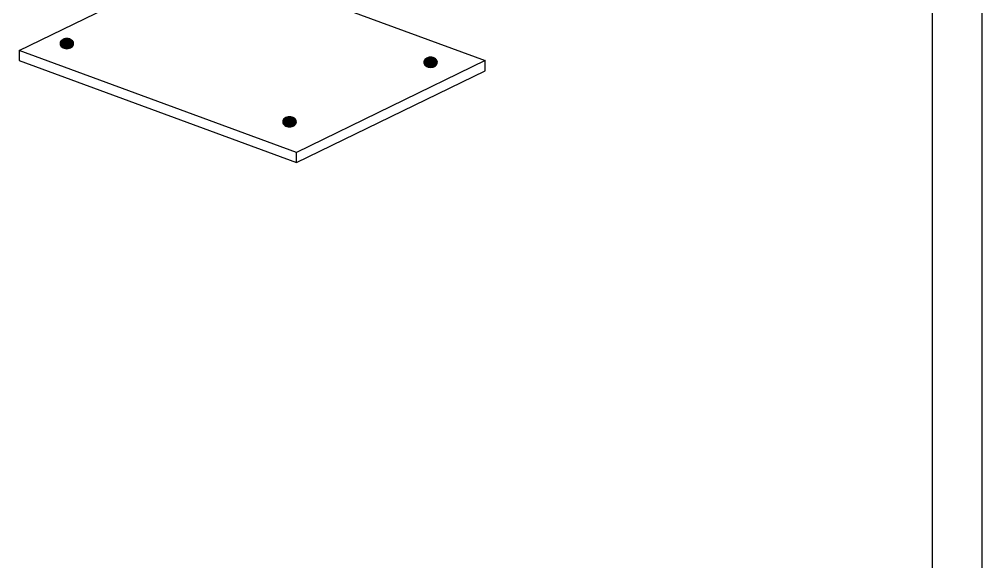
# Model space of a CAD drawing. Extents: x 0 to 420, y 0 to 297.
# Drawn here: x 323.1 to 420, y 148.5 to 203.1 of the extents above; entities that cross this region are included whole.
import ezdxf

# ---------------------------------------------------------------- set-up
doc = ezdxf.new("R2010")
doc.units = 0
doc.header["$MEASUREMENT"] = 0
doc.layers.add('ИЗОМЕТРИЯ', color=7, linetype='CONTINUOUS')
doc.layers.add('ШТАМП_РАМКА', color=7, linetype='CONTINUOUS')

# ---------------------------------------------------------------- blocks, each defined once
blk = doc.blocks.new('*U15')
at = {"layer": 'ИЗОМЕТРИЯ'}
for points in [[(327.182, 200.647), (327.181, 200.686), (327.182, 200.698)], [(327.181, 200.66), (327.181, 200.673), (327.181, 200.686)], [(327.181, 200.66), (327.181, 200.686), (327.182, 200.647)], [(327.183, 200.634), (327.182, 200.698), (327.183, 200.711)], [(327.182, 200.647), (327.182, 200.698), (327.183, 200.634)], [(327.184, 200.621), (327.183, 200.711), (327.184, 200.724)], [(327.183, 200.634), (327.183, 200.711), (327.184, 200.621)], [(327.186, 200.608), (327.184, 200.724), (327.186, 200.737)], [(327.184, 200.621), (327.184, 200.724), (327.186, 200.608)], [(327.189, 200.595), (327.186, 200.737), (327.189, 200.75)], [(327.186, 200.608), (327.186, 200.737), (327.189, 200.595)], [(327.191, 200.582), (327.189, 200.75), (327.191, 200.763)], [(327.189, 200.595), (327.189, 200.75), (327.191, 200.582)], [(327.195, 200.57), (327.191, 200.763), (327.195, 200.776)], [(327.191, 200.582), (327.191, 200.763), (327.195, 200.57)], [(327.198, 200.557), (327.195, 200.776), (327.198, 200.788)], [(327.195, 200.57), (327.195, 200.776), (327.198, 200.557)], [(327.202, 200.544), (327.198, 200.788), (327.202, 200.801)], [(327.198, 200.557), (327.198, 200.788), (327.202, 200.544)], [(327.207, 200.532), (327.202, 200.801), (327.207, 200.813)], [(327.202, 200.544), (327.202, 200.801), (327.207, 200.532)], [(327.212, 200.519), (327.207, 200.813), (327.212, 200.826)], [(327.207, 200.532), (327.207, 200.813), (327.212, 200.519)], [(327.217, 200.507), (327.212, 200.826), (327.217, 200.838)], [(327.212, 200.519), (327.212, 200.826), (327.217, 200.507)], [(327.223, 200.495), (327.217, 200.838), (327.223, 200.85)], [(327.217, 200.507), (327.217, 200.838), (327.223, 200.495)], [(327.229, 200.483), (327.223, 200.85), (327.229, 200.862)], [(327.223, 200.495), (327.223, 200.85), (327.229, 200.483)], [(327.236, 200.471), (327.229, 200.862), (327.236, 200.874)], [(327.229, 200.483), (327.229, 200.862), (327.236, 200.471)], [(327.243, 200.459), (327.236, 200.874), (327.243, 200.886)], [(327.236, 200.471), (327.236, 200.874), (327.243, 200.459)], [(327.25, 200.447), (327.243, 200.886), (327.25, 200.898)], [(327.243, 200.459), (327.243, 200.886), (327.25, 200.447)], [(327.258, 200.436), (327.25, 200.898), (327.258, 200.909)], [(327.25, 200.447), (327.25, 200.898), (327.258, 200.436)], [(327.266, 200.424), (327.258, 200.909), (327.266, 200.921)], [(327.258, 200.436), (327.258, 200.909), (327.266, 200.424)], [(327.275, 200.413), (327.266, 200.921), (327.275, 200.932)], [(327.266, 200.424), (327.266, 200.921), (327.275, 200.413)], [(327.284, 200.402), (327.275, 200.932), (327.284, 200.943)], [(327.275, 200.413), (327.275, 200.932), (327.284, 200.402)], [(327.293, 200.391), (327.284, 200.943), (327.293, 200.954)], [(327.284, 200.402), (327.284, 200.943), (327.293, 200.391)], [(327.303, 200.38), (327.293, 200.954), (327.303, 200.965)], [(327.293, 200.391), (327.293, 200.954), (327.303, 200.38)], [(327.313, 200.37), (327.303, 200.965), (327.313, 200.975)], [(327.303, 200.38), (327.303, 200.965), (327.313, 200.37)], [(327.323, 200.359), (327.313, 200.975), (327.323, 200.986)], [(327.313, 200.37), (327.313, 200.975), (327.323, 200.359)], [(327.334, 200.349), (327.323, 200.986), (327.334, 200.996)], [(327.323, 200.359), (327.323, 200.986), (327.334, 200.349)], [(327.345, 200.339), (327.334, 200.996), (327.345, 201.006)], [(327.334, 200.349), (327.334, 200.996), (327.345, 200.339)], [(327.356, 200.329), (327.345, 201.006), (327.356, 201.016)], [(327.345, 200.339), (327.345, 201.006), (327.356, 200.329)], [(327.368, 200.32), (327.356, 201.016), (327.368, 201.025)], [(327.356, 200.329), (327.356, 201.016), (327.368, 200.32)], [(327.38, 200.311), (327.368, 201.025), (327.38, 201.035)], [(327.368, 200.32), (327.368, 201.025), (327.38, 200.311)], [(327.392, 200.301), (327.38, 201.035), (327.392, 201.044)], [(327.38, 200.311), (327.38, 201.035), (327.392, 200.301)], [(327.405, 200.293), (327.392, 201.044), (327.405, 201.052)], [(327.392, 200.301), (327.392, 201.044), (327.405, 200.293)], [(327.418, 200.284), (327.405, 201.052), (327.418, 201.061)], [(327.405, 200.293), (327.405, 201.052), (327.418, 200.284)], [(327.431, 200.276), (327.418, 201.061), (327.431, 201.069)], [(327.418, 200.284), (327.418, 201.061), (327.431, 200.276)], [(327.444, 200.268), (327.431, 201.069), (327.444, 201.078)], [(327.431, 200.276), (327.431, 201.069), (327.444, 200.268)], [(327.458, 200.26), (327.444, 201.078), (327.458, 201.085)], [(327.444, 200.268), (327.444, 201.078), (327.458, 200.26)], [(327.472, 200.252), (327.458, 201.085), (327.472, 201.093)], [(327.458, 200.26), (327.458, 201.085), (327.472, 200.252)], [(327.486, 200.245), (327.472, 201.093), (327.486, 201.1)], [(327.472, 200.252), (327.472, 201.093), (327.486, 200.245)], [(327.501, 200.238), (327.486, 201.1), (327.501, 201.107)], [(327.486, 200.245), (327.486, 201.1), (327.501, 200.238)], [(327.516, 200.231), (327.501, 201.107), (327.516, 201.114)], [(327.501, 200.238), (327.501, 201.107), (327.516, 200.231)], [(327.531, 200.225), (327.516, 201.114), (327.531, 201.121)], [(327.516, 200.231), (327.516, 201.114), (327.531, 200.225)], [(327.546, 200.218), (327.531, 201.121), (327.546, 201.127)], [(327.531, 200.225), (327.531, 201.121), (327.546, 200.218)], [(327.561, 200.213), (327.546, 201.127), (327.561, 201.133)], [(327.546, 200.218), (327.546, 201.127), (327.561, 200.213)], [(327.577, 200.207), (327.561, 201.133), (327.577, 201.138)], [(327.561, 200.213), (327.561, 201.133), (327.577, 200.207)], [(327.593, 200.202), (327.577, 201.138), (327.593, 201.144)], [(327.577, 200.207), (327.577, 201.138), (327.593, 200.202)], [(327.609, 200.197), (327.593, 201.144), (327.609, 201.149)], [(327.593, 200.202), (327.593, 201.144), (327.609, 200.197)], [(327.625, 200.192), (327.609, 201.149), (327.625, 201.153)], [(327.609, 200.197), (327.609, 201.149), (327.625, 200.192)], [(327.641, 200.187), (327.625, 201.153), (327.641, 201.158)], [(327.625, 200.192), (327.625, 201.153), (327.641, 200.187)], [(327.657, 200.183), (327.641, 201.158), (327.657, 201.162)], [(327.641, 200.187), (327.641, 201.158), (327.657, 200.183)], [(327.674, 200.18), (327.657, 201.162), (327.674, 201.166)], [(327.657, 200.183), (327.657, 201.162), (327.674, 200.18)], [(327.69, 200.176), (327.674, 201.166), (327.69, 201.169)], [(327.674, 200.18), (327.674, 201.166), (327.69, 200.176)], [(327.707, 200.173), (327.69, 201.169), (327.707, 201.172)], [(327.69, 200.176), (327.69, 201.169), (327.707, 200.173)], [(327.724, 200.17), (327.707, 201.172), (327.724, 201.175)], [(327.707, 200.173), (327.707, 201.172), (327.724, 200.17)], [(327.741, 200.168), (327.724, 201.175), (327.741, 201.178)], [(327.724, 200.17), (327.724, 201.175), (327.741, 200.168)], [(327.758, 200.165), (327.741, 201.178), (327.758, 201.18)], [(327.741, 200.168), (327.741, 201.178), (327.758, 200.165)], [(327.775, 200.163), (327.758, 201.18), (327.775, 201.182)], [(327.758, 200.165), (327.758, 201.18), (327.775, 200.163)], [(327.792, 200.162), (327.775, 201.182), (327.792, 201.183)], [(327.775, 200.163), (327.775, 201.182), (327.792, 200.162)], [(327.809, 200.161), (327.792, 201.183), (327.809, 201.184)], [(327.792, 200.162), (327.792, 201.183), (327.809, 200.161)], [(327.827, 200.16), (327.809, 201.184), (327.827, 201.185)], [(327.809, 200.161), (327.809, 201.184), (327.827, 200.16)], [(327.844, 200.159), (327.827, 201.185), (327.844, 201.186)], [(327.827, 200.16), (327.827, 201.185), (327.844, 200.159)], [(327.844, 200.159), (327.844, 201.186), (327.861, 200.159)], [(327.861, 200.159), (327.844, 201.186), (327.861, 201.186)]]:
    blk.add_solid(points, dxfattribs=at)
at = {"layer": 'ИЗОМЕТРИЯ', "extrusion": (0, 0, -1)}
for points in [[(-327.861, 200.159), (-327.861, 201.186), (-327.879, 200.159)], [(-327.879, 200.159), (-327.861, 201.186), (-327.879, 201.186)], [(-327.879, 200.159), (-327.879, 201.186), (-327.896, 200.16)], [(-327.896, 200.16), (-327.879, 201.186), (-327.896, 201.186)], [(-327.896, 200.16), (-327.896, 201.186), (-327.913, 200.16)], [(-327.913, 200.16), (-327.896, 201.186), (-327.913, 201.185)], [(-327.913, 200.16), (-327.913, 201.185), (-327.93, 200.161)], [(-327.93, 200.161), (-327.913, 201.185), (-327.93, 201.184)], [(-327.93, 200.161), (-327.93, 201.184), (-327.947, 200.163)], [(-327.947, 200.163), (-327.93, 201.184), (-327.947, 201.182)], [(-327.947, 200.163), (-327.947, 201.182), (-327.965, 200.164)], [(-327.965, 200.164), (-327.947, 201.182), (-327.965, 201.181)], [(-327.965, 200.164), (-327.965, 201.181), (-327.982, 200.166)], [(-327.982, 200.166), (-327.965, 201.181), (-327.982, 201.179)], [(-327.982, 200.166), (-327.982, 201.179), (-327.999, 200.169)], [(-327.999, 200.169), (-327.982, 201.179), (-327.999, 201.176)], [(-327.999, 200.169), (-327.999, 201.176), (-328.016, 200.171)], [(-328.016, 200.171), (-327.999, 201.176), (-328.016, 201.174)], [(-328.016, 200.171), (-328.016, 201.174), (-328.032, 200.174)], [(-328.032, 200.174), (-328.016, 201.174), (-328.032, 201.171)], [(-328.032, 200.174), (-328.032, 201.171), (-328.049, 200.178)], [(-328.049, 200.178), (-328.032, 201.171), (-328.049, 201.167)], [(-328.049, 200.178), (-328.049, 201.167), (-328.066, 200.181)], [(-328.066, 200.181), (-328.049, 201.167), (-328.066, 201.164)], [(-328.066, 200.181), (-328.066, 201.164), (-328.082, 200.185)], [(-328.082, 200.185), (-328.066, 201.164), (-328.082, 201.16)], [(-328.082, 200.185), (-328.082, 201.16), (-328.098, 200.19)], [(-328.098, 200.19), (-328.082, 201.16), (-328.098, 201.156)], [(-328.098, 200.19), (-328.098, 201.156), (-328.115, 200.194)], [(-328.115, 200.194), (-328.098, 201.156), (-328.115, 201.151)], [(-328.115, 200.194), (-328.115, 201.151), (-328.131, 200.199)], [(-328.131, 200.199), (-328.115, 201.151), (-328.131, 201.146)], [(-328.131, 200.199), (-328.131, 201.146), (-328.146, 200.204)], [(-328.146, 200.204), (-328.131, 201.146), (-328.146, 201.141)], [(-328.146, 200.204), (-328.146, 201.141), (-328.162, 200.21)], [(-328.162, 200.21), (-328.146, 201.141), (-328.162, 201.135)], [(-328.162, 200.21), (-328.162, 201.135), (-328.178, 200.215)], [(-328.178, 200.215), (-328.162, 201.135), (-328.178, 201.13)], [(-328.178, 200.215), (-328.178, 201.13), (-328.193, 200.221)], [(-328.193, 200.221), (-328.178, 201.13), (-328.193, 201.124)], [(-328.193, 200.221), (-328.193, 201.124), (-328.208, 200.228)], [(-328.208, 200.228), (-328.193, 201.124), (-328.208, 201.117)], [(-328.208, 200.228), (-328.208, 201.117), (-328.223, 200.234)], [(-328.223, 200.234), (-328.208, 201.117), (-328.223, 201.111)], [(-328.223, 200.234), (-328.223, 201.111), (-328.237, 200.241)], [(-328.237, 200.241), (-328.223, 201.111), (-328.237, 201.104)], [(-328.237, 200.241), (-328.237, 201.104), (-328.252, 200.248)], [(-328.252, 200.248), (-328.237, 201.104), (-328.252, 201.097)], [(-328.252, 200.248), (-328.252, 201.097), (-328.266, 200.256)], [(-328.266, 200.256), (-328.252, 201.097), (-328.266, 201.089)], [(-328.266, 200.256), (-328.266, 201.089), (-328.28, 200.264)], [(-328.28, 200.264), (-328.266, 201.089), (-328.28, 201.081)], [(-328.28, 200.264), (-328.28, 201.081), (-328.293, 200.272)], [(-328.293, 200.272), (-328.28, 201.081), (-328.293, 201.074)], [(-328.293, 200.272), (-328.293, 201.074), (-328.307, 200.28)], [(-328.307, 200.28), (-328.293, 201.074), (-328.307, 201.065)], [(-328.307, 200.28), (-328.307, 201.065), (-328.32, 200.288)], [(-328.32, 200.288), (-328.307, 201.065), (-328.32, 201.057)], [(-328.32, 200.288), (-328.32, 201.057), (-328.333, 200.297)], [(-328.333, 200.297), (-328.32, 201.057), (-328.333, 201.048)], [(-328.333, 200.297), (-328.333, 201.048), (-328.345, 200.306)], [(-328.345, 200.306), (-328.333, 201.048), (-328.345, 201.039)], [(-328.345, 200.306), (-328.345, 201.039), (-328.357, 200.315)], [(-328.357, 200.315), (-328.345, 201.039), (-328.357, 201.03)], [(-328.357, 200.315), (-328.357, 201.03), (-328.369, 200.325)], [(-328.369, 200.325), (-328.357, 201.03), (-328.369, 201.021)], [(-328.369, 200.325), (-328.369, 201.021), (-328.381, 200.334)], [(-328.381, 200.334), (-328.369, 201.021), (-328.381, 201.011)], [(-328.381, 200.334), (-328.381, 201.011), (-328.392, 200.344)], [(-328.392, 200.344), (-328.381, 201.011), (-328.392, 201.001)], [(-328.392, 200.344), (-328.392, 201.001), (-328.403, 200.354)], [(-328.403, 200.354), (-328.392, 201.001), (-328.403, 200.991)], [(-328.403, 200.354), (-328.403, 200.991), (-328.413, 200.364)], [(-328.413, 200.364), (-328.403, 200.991), (-328.413, 200.981)], [(-328.413, 200.364), (-328.413, 200.981), (-328.424, 200.375)], [(-328.424, 200.375), (-328.413, 200.981), (-328.424, 200.97)], [(-328.424, 200.375), (-328.424, 200.97), (-328.433, 200.386)], [(-328.433, 200.386), (-328.424, 200.97), (-328.433, 200.96)], [(-328.433, 200.386), (-328.433, 200.96), (-328.443, 200.396)], [(-328.443, 200.396), (-328.433, 200.96), (-328.443, 200.949)], [(-328.443, 200.396), (-328.443, 200.949), (-328.452, 200.407)], [(-328.452, 200.407), (-328.443, 200.949), (-328.452, 200.938)], [(-328.452, 200.407), (-328.452, 200.938), (-328.461, 200.419)], [(-328.461, 200.419), (-328.452, 200.938), (-328.461, 200.927)], [(-328.461, 200.419), (-328.461, 200.927), (-328.469, 200.43)], [(-328.469, 200.43), (-328.461, 200.927), (-328.469, 200.915)], [(-328.469, 200.43), (-328.469, 200.915), (-328.477, 200.441)], [(-328.477, 200.441), (-328.469, 200.915), (-328.477, 200.904)], [(-328.477, 200.441), (-328.477, 200.904), (-328.485, 200.453)], [(-328.485, 200.453), (-328.477, 200.904), (-328.485, 200.892)], [(-328.485, 200.453), (-328.485, 200.892), (-328.492, 200.465)], [(-328.492, 200.465), (-328.485, 200.892), (-328.492, 200.88)], [(-328.492, 200.465), (-328.492, 200.88), (-328.499, 200.477)], [(-328.499, 200.477), (-328.492, 200.88), (-328.499, 200.868)], [(-328.499, 200.477), (-328.499, 200.868), (-328.505, 200.489)], [(-328.505, 200.489), (-328.499, 200.868), (-328.505, 200.856)], [(-328.505, 200.489), (-328.505, 200.856), (-328.511, 200.501)], [(-328.511, 200.501), (-328.505, 200.856), (-328.511, 200.844)], [(-328.511, 200.501), (-328.511, 200.844), (-328.517, 200.513)], [(-328.517, 200.513), (-328.511, 200.844), (-328.517, 200.832)], [(-328.517, 200.513), (-328.517, 200.832), (-328.522, 200.526)], [(-328.522, 200.526), (-328.517, 200.832), (-328.522, 200.82)], [(-328.522, 200.526), (-328.522, 200.82), (-328.526, 200.538)], [(-328.526, 200.538), (-328.522, 200.82), (-328.526, 200.807)], [(-328.526, 200.538), (-328.526, 200.807), (-328.531, 200.551)], [(-328.531, 200.551), (-328.526, 200.807), (-328.531, 200.794)], [(-328.531, 200.551), (-328.531, 200.794), (-328.535, 200.563)], [(-328.535, 200.563), (-328.531, 200.794), (-328.535, 200.782)], [(-328.535, 200.563), (-328.535, 200.782), (-328.538, 200.576)], [(-328.538, 200.576), (-328.535, 200.782), (-328.538, 200.769)], [(-328.538, 200.576), (-328.538, 200.769), (-328.541, 200.589)], [(-328.541, 200.589), (-328.538, 200.769), (-328.541, 200.756)], [(-328.541, 200.589), (-328.541, 200.756), (-328.544, 200.602)], [(-328.544, 200.602), (-328.541, 200.756), (-328.544, 200.744)], [(-328.544, 200.602), (-328.544, 200.744), (-328.546, 200.614)], [(-328.546, 200.614), (-328.544, 200.744), (-328.546, 200.731)], [(-328.546, 200.614), (-328.546, 200.731), (-328.548, 200.627)], [(-328.548, 200.627), (-328.546, 200.731), (-328.548, 200.718)], [(-328.548, 200.627), (-328.548, 200.718), (-328.549, 200.64)], [(-328.549, 200.64), (-328.548, 200.718), (-328.549, 200.705)], [(-328.549, 200.64), (-328.549, 200.705), (-328.55, 200.653)], [(-328.55, 200.653), (-328.549, 200.705), (-328.55, 200.692)], [(-328.55, 200.653), (-328.55, 200.692), (-328.55, 200.666)], [(-328.55, 200.666), (-328.55, 200.692), (-328.55, 200.679)]]:
    blk.add_solid(points, dxfattribs=at)
blk = doc.blocks.new('*U16')
at = {"layer": 'ИЗОМЕТРИЯ'}
for points in [[(363.816, 198.764), (363.815, 198.802), (363.816, 198.815)], [(363.815, 198.777), (363.815, 198.79), (363.815, 198.802)], [(363.815, 198.777), (363.815, 198.802), (363.816, 198.764)], [(363.817, 198.751), (363.816, 198.815), (363.817, 198.828)], [(363.816, 198.764), (363.816, 198.815), (363.817, 198.751)], [(363.818, 198.738), (363.817, 198.828), (363.818, 198.841)], [(363.817, 198.751), (363.817, 198.828), (363.818, 198.738)], [(363.82, 198.725), (363.818, 198.841), (363.82, 198.854)], [(363.818, 198.738), (363.818, 198.841), (363.82, 198.725)], [(363.823, 198.712), (363.82, 198.854), (363.823, 198.867)], [(363.82, 198.725), (363.82, 198.854), (363.823, 198.712)], [(363.826, 198.699), (363.823, 198.867), (363.826, 198.88)], [(363.823, 198.712), (363.823, 198.867), (363.826, 198.699)], [(363.829, 198.687), (363.826, 198.88), (363.829, 198.892)], [(363.826, 198.699), (363.826, 198.88), (363.829, 198.687)], [(363.833, 198.674), (363.829, 198.892), (363.833, 198.905)], [(363.829, 198.687), (363.829, 198.892), (363.833, 198.674)], [(363.837, 198.661), (363.833, 198.905), (363.837, 198.918)], [(363.833, 198.674), (363.833, 198.905), (363.837, 198.661)], [(363.841, 198.649), (363.837, 198.918), (363.841, 198.93)], [(363.837, 198.661), (363.837, 198.918), (363.841, 198.649)], [(363.846, 198.636), (363.841, 198.93), (363.846, 198.943)], [(363.841, 198.649), (363.841, 198.93), (363.846, 198.636)], [(363.851, 198.624), (363.846, 198.943), (363.851, 198.955)], [(363.846, 198.636), (363.846, 198.943), (363.851, 198.624)], [(363.857, 198.612), (363.851, 198.955), (363.857, 198.967)], [(363.851, 198.624), (363.851, 198.955), (363.857, 198.612)], [(363.863, 198.6), (363.857, 198.967), (363.863, 198.979)], [(363.857, 198.612), (363.857, 198.967), (363.863, 198.6)], [(363.87, 198.588), (363.863, 198.979), (363.87, 198.991)], [(363.863, 198.6), (363.863, 198.979), (363.87, 198.588)], [(363.877, 198.576), (363.87, 198.991), (363.877, 199.003)], [(363.87, 198.588), (363.87, 198.991), (363.877, 198.576)], [(363.884, 198.564), (363.877, 199.003), (363.884, 199.015)], [(363.877, 198.576), (363.877, 199.003), (363.884, 198.564)], [(363.892, 198.553), (363.884, 199.015), (363.892, 199.026)], [(363.884, 198.564), (363.884, 199.015), (363.892, 198.553)], [(363.9, 198.541), (363.892, 199.026), (363.9, 199.038)], [(363.892, 198.553), (363.892, 199.026), (363.9, 198.541)], [(363.909, 198.53), (363.9, 199.038), (363.909, 199.049)], [(363.9, 198.541), (363.9, 199.038), (363.909, 198.53)], [(363.918, 198.519), (363.909, 199.049), (363.918, 199.06)], [(363.909, 198.53), (363.909, 199.049), (363.918, 198.519)], [(363.927, 198.508), (363.918, 199.06), (363.927, 199.071)], [(363.918, 198.519), (363.918, 199.06), (363.927, 198.508)], [(363.937, 198.497), (363.927, 199.071), (363.937, 199.082)], [(363.927, 198.508), (363.927, 199.071), (363.937, 198.497)], [(363.947, 198.487), (363.937, 199.082), (363.947, 199.092)], [(363.937, 198.497), (363.937, 199.082), (363.947, 198.487)], [(363.957, 198.476), (363.947, 199.092), (363.957, 199.103)], [(363.947, 198.487), (363.947, 199.092), (363.957, 198.476)], [(363.968, 198.466), (363.957, 199.103), (363.968, 199.113)], [(363.957, 198.476), (363.957, 199.103), (363.968, 198.466)], [(363.979, 198.456), (363.968, 199.113), (363.979, 199.123)], [(363.968, 198.466), (363.968, 199.113), (363.979, 198.456)], [(363.99, 198.446), (363.979, 199.123), (363.99, 199.133)], [(363.979, 198.456), (363.979, 199.123), (363.99, 198.446)], [(364.002, 198.437), (363.99, 199.133), (364.002, 199.142)], [(363.99, 198.446), (363.99, 199.133), (364.002, 198.437)], [(364.014, 198.428), (364.002, 199.142), (364.014, 199.151)], [(364.002, 198.437), (364.002, 199.142), (364.014, 198.428)], [(364.026, 198.418), (364.014, 199.151), (364.026, 199.161)], [(364.014, 198.428), (364.014, 199.151), (364.026, 198.418)], [(364.039, 198.41), (364.026, 199.161), (364.039, 199.169)], [(364.026, 198.418), (364.026, 199.161), (364.039, 198.41)], [(364.052, 198.401), (364.039, 199.169), (364.052, 199.178)], [(364.039, 198.41), (364.039, 199.169), (364.052, 198.401)], [(364.065, 198.393), (364.052, 199.178), (364.065, 199.186)], [(364.052, 198.401), (364.052, 199.178), (364.065, 198.393)], [(364.079, 198.385), (364.065, 199.186), (364.079, 199.194)], [(364.065, 198.393), (364.065, 199.186), (364.079, 198.385)], [(364.092, 198.377), (364.079, 199.194), (364.092, 199.202)], [(364.079, 198.385), (364.079, 199.194), (364.092, 198.377)], [(364.106, 198.369), (364.092, 199.202), (364.106, 199.21)], [(364.092, 198.377), (364.092, 199.202), (364.106, 198.369)], [(364.121, 198.362), (364.106, 199.21), (364.121, 199.217)], [(364.106, 198.369), (364.106, 199.21), (364.121, 198.362)], [(364.135, 198.355), (364.121, 199.217), (364.135, 199.224)], [(364.121, 198.362), (364.121, 199.217), (364.135, 198.355)], [(364.15, 198.348), (364.135, 199.224), (364.15, 199.231)], [(364.135, 198.355), (364.135, 199.224), (364.15, 198.348)], [(364.165, 198.342), (364.15, 199.231), (364.165, 199.237)], [(364.15, 198.348), (364.15, 199.231), (364.165, 198.342)], [(364.18, 198.335), (364.165, 199.237), (364.18, 199.244)], [(364.165, 198.342), (364.165, 199.237), (364.18, 198.335)], [(364.195, 198.329), (364.18, 199.244), (364.195, 199.25)], [(364.18, 198.335), (364.18, 199.244), (364.195, 198.329)], [(364.211, 198.324), (364.195, 199.25), (364.211, 199.255)], [(364.195, 198.329), (364.195, 199.25), (364.211, 198.324)], [(364.227, 198.319), (364.211, 199.255), (364.227, 199.26)], [(364.211, 198.324), (364.211, 199.255), (364.227, 198.319)], [(364.243, 198.313), (364.227, 199.26), (364.243, 199.266)], [(364.227, 198.319), (364.227, 199.26), (364.243, 198.313)], [(364.259, 198.309), (364.243, 199.266), (364.259, 199.27)], [(364.243, 198.313), (364.243, 199.266), (364.259, 198.309)], [(364.275, 198.304), (364.259, 199.27), (364.275, 199.275)], [(364.259, 198.309), (364.259, 199.27), (364.275, 198.304)], [(364.291, 198.3), (364.275, 199.275), (364.291, 199.279)], [(364.275, 198.304), (364.275, 199.275), (364.291, 198.3)], [(364.308, 198.296), (364.291, 199.279), (364.308, 199.283)], [(364.291, 198.3), (364.291, 199.279), (364.308, 198.296)], [(364.325, 198.293), (364.308, 199.283), (364.325, 199.286)], [(364.308, 198.296), (364.308, 199.283), (364.325, 198.293)], [(364.341, 198.29), (364.325, 199.286), (364.341, 199.289)], [(364.325, 198.293), (364.325, 199.286), (364.341, 198.29)], [(364.358, 198.287), (364.341, 199.289), (364.358, 199.292)], [(364.341, 198.29), (364.341, 199.289), (364.358, 198.287)], [(364.375, 198.285), (364.358, 199.292), (364.375, 199.294)], [(364.358, 198.287), (364.358, 199.292), (364.375, 198.285)], [(364.392, 198.282), (364.375, 199.294), (364.392, 199.297)], [(364.375, 198.285), (364.375, 199.294), (364.392, 198.282)], [(364.409, 198.28), (364.392, 199.297), (364.409, 199.299)], [(364.392, 198.282), (364.392, 199.297), (364.409, 198.28)], [(364.426, 198.279), (364.409, 199.299), (364.426, 199.3)], [(364.409, 198.28), (364.409, 199.299), (364.426, 198.279)], [(364.444, 198.278), (364.426, 199.3), (364.444, 199.301)], [(364.426, 198.279), (364.426, 199.3), (364.444, 198.278)], [(364.461, 198.277), (364.444, 199.301), (364.461, 199.302)], [(364.444, 198.278), (364.444, 199.301), (364.461, 198.277)], [(364.478, 198.276), (364.461, 199.302), (364.478, 199.303)], [(364.461, 198.277), (364.461, 199.302), (364.478, 198.276)], [(364.478, 198.276), (364.478, 199.303), (364.495, 198.276)], [(364.495, 198.276), (364.478, 199.303), (364.495, 199.303)]]:
    blk.add_solid(points, dxfattribs=at)
at = {"layer": 'ИЗОМЕТРИЯ', "extrusion": (0, 0, -1)}
for points in [[(-364.495, 198.276), (-364.495, 199.303), (-364.513, 198.276)], [(-364.513, 198.276), (-364.495, 199.303), (-364.513, 199.303)], [(-364.513, 198.276), (-364.513, 199.303), (-364.53, 198.276)], [(-364.53, 198.276), (-364.513, 199.303), (-364.53, 199.303)], [(-364.53, 198.276), (-364.53, 199.303), (-364.547, 198.277)], [(-364.547, 198.277), (-364.53, 199.303), (-364.547, 199.302)], [(-364.547, 198.277), (-364.547, 199.302), (-364.564, 198.278)], [(-364.564, 198.278), (-364.547, 199.302), (-364.564, 199.301)], [(-364.564, 198.278), (-364.564, 199.301), (-364.582, 198.28)], [(-364.582, 198.28), (-364.564, 199.301), (-364.582, 199.299)], [(-364.582, 198.28), (-364.582, 199.299), (-364.599, 198.281)], [(-364.599, 198.281), (-364.582, 199.299), (-364.599, 199.298)], [(-364.599, 198.281), (-364.599, 199.298), (-364.616, 198.283)], [(-364.616, 198.283), (-364.599, 199.298), (-364.616, 199.296)], [(-364.616, 198.283), (-364.616, 199.296), (-364.633, 198.286)], [(-364.633, 198.286), (-364.616, 199.296), (-364.633, 199.293)], [(-364.633, 198.286), (-364.633, 199.293), (-364.65, 198.288)], [(-364.65, 198.288), (-364.633, 199.293), (-364.65, 199.291)], [(-364.65, 198.288), (-364.65, 199.291), (-364.666, 198.291)], [(-364.666, 198.291), (-364.65, 199.291), (-364.666, 199.288)], [(-364.666, 198.291), (-364.666, 199.288), (-364.683, 198.295)], [(-364.683, 198.295), (-364.666, 199.288), (-364.683, 199.284)], [(-364.683, 198.295), (-364.683, 199.284), (-364.7, 198.298)], [(-364.7, 198.298), (-364.683, 199.284), (-364.7, 199.281)], [(-364.7, 198.298), (-364.7, 199.281), (-364.716, 198.302)], [(-364.716, 198.302), (-364.7, 199.281), (-364.716, 199.277)], [(-364.716, 198.302), (-364.716, 199.277), (-364.733, 198.307)], [(-364.733, 198.307), (-364.716, 199.277), (-364.733, 199.272)], [(-364.733, 198.307), (-364.733, 199.272), (-364.749, 198.311)], [(-364.749, 198.311), (-364.733, 199.272), (-364.749, 199.268)], [(-364.749, 198.311), (-364.749, 199.268), (-364.765, 198.316)], [(-364.765, 198.316), (-364.749, 199.268), (-364.765, 199.263)], [(-364.765, 198.316), (-364.765, 199.263), (-364.781, 198.321)], [(-364.781, 198.321), (-364.765, 199.263), (-364.781, 199.258)], [(-364.781, 198.321), (-364.781, 199.258), (-364.796, 198.327)], [(-364.796, 198.327), (-364.781, 199.258), (-364.796, 199.252)], [(-364.796, 198.327), (-364.796, 199.252), (-364.812, 198.332)], [(-364.812, 198.332), (-364.796, 199.252), (-364.812, 199.247)], [(-364.812, 198.332), (-364.812, 199.247), (-364.827, 198.338)], [(-364.827, 198.338), (-364.812, 199.247), (-364.827, 199.241)], [(-364.827, 198.338), (-364.827, 199.241), (-364.842, 198.345)], [(-364.842, 198.345), (-364.827, 199.241), (-364.842, 199.234)], [(-364.842, 198.345), (-364.842, 199.234), (-364.857, 198.351)], [(-364.857, 198.351), (-364.842, 199.234), (-364.857, 199.228)], [(-364.857, 198.351), (-364.857, 199.228), (-364.872, 198.358)], [(-364.872, 198.358), (-364.857, 199.228), (-364.872, 199.221)], [(-364.872, 198.358), (-364.872, 199.221), (-364.886, 198.365)], [(-364.886, 198.365), (-364.872, 199.221), (-364.886, 199.214)], [(-364.886, 198.365), (-364.886, 199.214), (-364.9, 198.373)], [(-364.9, 198.373), (-364.886, 199.214), (-364.9, 199.206)], [(-364.9, 198.373), (-364.9, 199.206), (-364.914, 198.381)], [(-364.914, 198.381), (-364.9, 199.206), (-364.914, 199.198)], [(-364.914, 198.381), (-364.914, 199.198), (-364.928, 198.389)], [(-364.928, 198.389), (-364.914, 199.198), (-364.928, 199.19)], [(-364.928, 198.389), (-364.928, 199.19), (-364.941, 198.397)], [(-364.941, 198.397), (-364.928, 199.19), (-364.941, 199.182)], [(-364.941, 198.397), (-364.941, 199.182), (-364.954, 198.405)], [(-364.954, 198.405), (-364.941, 199.182), (-364.954, 199.174)], [(-364.954, 198.405), (-364.954, 199.174), (-364.967, 198.414)], [(-364.967, 198.414), (-364.954, 199.174), (-364.967, 199.165)], [(-364.967, 198.414), (-364.967, 199.165), (-364.979, 198.423)], [(-364.979, 198.423), (-364.967, 199.165), (-364.979, 199.156)], [(-364.979, 198.423), (-364.979, 199.156), (-364.991, 198.432)], [(-364.991, 198.432), (-364.979, 199.156), (-364.991, 199.147)], [(-364.991, 198.432), (-364.991, 199.147), (-365.003, 198.442)], [(-365.003, 198.442), (-364.991, 199.147), (-365.003, 199.137)], [(-365.003, 198.442), (-365.003, 199.137), (-365.015, 198.451)], [(-365.015, 198.451), (-365.003, 199.137), (-365.015, 199.128)], [(-365.015, 198.451), (-365.015, 199.128), (-365.026, 198.461)], [(-365.026, 198.461), (-365.015, 199.128), (-365.026, 199.118)], [(-365.026, 198.461), (-365.026, 199.118), (-365.037, 198.471)], [(-365.037, 198.471), (-365.026, 199.118), (-365.037, 199.108)], [(-365.037, 198.471), (-365.037, 199.108), (-365.048, 198.481)], [(-365.048, 198.481), (-365.037, 199.108), (-365.048, 199.098)], [(-365.048, 198.481), (-365.048, 199.098), (-365.058, 198.492)], [(-365.058, 198.492), (-365.048, 199.098), (-365.058, 199.087)], [(-365.058, 198.492), (-365.058, 199.087), (-365.068, 198.502)], [(-365.068, 198.502), (-365.058, 199.087), (-365.068, 199.077)], [(-365.068, 198.502), (-365.068, 199.077), (-365.077, 198.513)], [(-365.077, 198.513), (-365.068, 199.077), (-365.077, 199.066)], [(-365.077, 198.513), (-365.077, 199.066), (-365.086, 198.524)], [(-365.086, 198.524), (-365.077, 199.066), (-365.086, 199.055)], [(-365.086, 198.524), (-365.086, 199.055), (-365.095, 198.536)], [(-365.095, 198.536), (-365.086, 199.055), (-365.095, 199.043)], [(-365.095, 198.536), (-365.095, 199.043), (-365.103, 198.547)], [(-365.103, 198.547), (-365.095, 199.043), (-365.103, 199.032)], [(-365.103, 198.547), (-365.103, 199.032), (-365.111, 198.558)], [(-365.111, 198.558), (-365.103, 199.032), (-365.111, 199.021)], [(-365.111, 198.558), (-365.111, 199.021), (-365.119, 198.57)], [(-365.119, 198.57), (-365.111, 199.021), (-365.119, 199.009)], [(-365.119, 198.57), (-365.119, 199.009), (-365.126, 198.582)], [(-365.126, 198.582), (-365.119, 199.009), (-365.126, 198.997)], [(-365.126, 198.582), (-365.126, 198.997), (-365.133, 198.594)], [(-365.133, 198.594), (-365.126, 198.997), (-365.133, 198.985)], [(-365.133, 198.594), (-365.133, 198.985), (-365.139, 198.606)], [(-365.139, 198.606), (-365.133, 198.985), (-365.139, 198.973)], [(-365.139, 198.606), (-365.139, 198.973), (-365.145, 198.618)], [(-365.145, 198.618), (-365.139, 198.973), (-365.145, 198.961)], [(-365.145, 198.618), (-365.145, 198.961), (-365.151, 198.63)], [(-365.151, 198.63), (-365.145, 198.961), (-365.151, 198.949)], [(-365.151, 198.63), (-365.151, 198.949), (-365.156, 198.643)], [(-365.156, 198.643), (-365.151, 198.949), (-365.156, 198.936)], [(-365.156, 198.643), (-365.156, 198.936), (-365.161, 198.655)], [(-365.161, 198.655), (-365.156, 198.936), (-365.161, 198.924)], [(-365.161, 198.655), (-365.161, 198.924), (-365.165, 198.668)], [(-365.165, 198.668), (-365.161, 198.924), (-365.165, 198.911)], [(-365.165, 198.668), (-365.165, 198.911), (-365.169, 198.68)], [(-365.169, 198.68), (-365.165, 198.911), (-365.169, 198.899)], [(-365.169, 198.68), (-365.169, 198.899), (-365.172, 198.693)], [(-365.172, 198.693), (-365.169, 198.899), (-365.172, 198.886)], [(-365.172, 198.693), (-365.172, 198.886), (-365.175, 198.706)], [(-365.175, 198.706), (-365.172, 198.886), (-365.175, 198.873)], [(-365.175, 198.706), (-365.175, 198.873), (-365.178, 198.718)], [(-365.178, 198.718), (-365.175, 198.873), (-365.178, 198.861)], [(-365.178, 198.718), (-365.178, 198.861), (-365.18, 198.731)], [(-365.18, 198.731), (-365.178, 198.861), (-365.18, 198.848)], [(-365.18, 198.731), (-365.18, 198.848), (-365.182, 198.744)], [(-365.182, 198.744), (-365.18, 198.848), (-365.182, 198.835)], [(-365.182, 198.744), (-365.182, 198.835), (-365.183, 198.757)], [(-365.183, 198.757), (-365.182, 198.835), (-365.183, 198.822)], [(-365.183, 198.757), (-365.183, 198.822), (-365.184, 198.77)], [(-365.184, 198.77), (-365.183, 198.822), (-365.184, 198.809)], [(-365.184, 198.77), (-365.184, 198.809), (-365.184, 198.783)], [(-365.184, 198.783), (-365.184, 198.809), (-365.184, 198.796)]]:
    blk.add_solid(points, dxfattribs=at)
blk = doc.blocks.new('*U17')
at = {"layer": 'ИЗОМЕТРИЯ'}
for points in [[(349.617, 192.708), (349.614, 192.875), (349.617, 192.888)], [(349.62, 192.695), (349.617, 192.888), (349.62, 192.901)], [(349.617, 192.708), (349.617, 192.888), (349.62, 192.695)], [(349.624, 192.682), (349.62, 192.901), (349.624, 192.914)], [(349.62, 192.695), (349.62, 192.901), (349.624, 192.682)], [(349.628, 192.67), (349.624, 192.914), (349.628, 192.926)], [(349.624, 192.682), (349.624, 192.914), (349.628, 192.67)], [(349.633, 192.657), (349.628, 192.926), (349.633, 192.939)], [(349.628, 192.67), (349.628, 192.926), (349.633, 192.657)], [(349.638, 192.645), (349.633, 192.939), (349.638, 192.951)], [(349.633, 192.657), (349.633, 192.939), (349.638, 192.645)], [(349.643, 192.632), (349.638, 192.951), (349.643, 192.963)], [(349.638, 192.645), (349.638, 192.951), (349.643, 192.632)], [(349.649, 192.62), (349.643, 192.963), (349.649, 192.976)], [(349.643, 192.632), (349.643, 192.963), (349.649, 192.62)], [(349.655, 192.608), (349.649, 192.976), (349.655, 192.988)], [(349.649, 192.62), (349.649, 192.976), (349.655, 192.608)], [(349.661, 192.596), (349.655, 192.988), (349.661, 193)], [(349.655, 192.608), (349.655, 192.988), (349.661, 192.596)], [(349.668, 192.584), (349.661, 193), (349.668, 193.012)], [(349.661, 192.596), (349.661, 193), (349.668, 192.584)], [(349.676, 192.573), (349.668, 193.012), (349.676, 193.023)], [(349.668, 192.584), (349.668, 193.012), (349.676, 192.573)], [(349.684, 192.561), (349.676, 193.023), (349.684, 193.035)], [(349.676, 192.573), (349.676, 193.023), (349.684, 192.561)], [(349.692, 192.55), (349.684, 193.035), (349.692, 193.046)], [(349.684, 192.561), (349.684, 193.035), (349.692, 192.55)], [(349.7, 192.538), (349.692, 193.046), (349.7, 193.058)], [(349.692, 192.55), (349.692, 193.046), (349.7, 192.538)], [(349.709, 192.527), (349.7, 193.058), (349.709, 193.069)], [(349.7, 192.538), (349.7, 193.058), (349.709, 192.527)], [(349.718, 192.516), (349.709, 193.069), (349.718, 193.08)], [(349.709, 192.527), (349.709, 193.069), (349.718, 192.516)], [(349.728, 192.506), (349.718, 193.08), (349.728, 193.09)], [(349.718, 192.516), (349.718, 193.08), (349.728, 192.506)], [(349.738, 192.495), (349.728, 193.09), (349.738, 193.101)], [(349.728, 192.506), (349.728, 193.09), (349.738, 192.495)], [(349.749, 192.485), (349.738, 193.101), (349.749, 193.111)], [(349.738, 192.495), (349.738, 193.101), (349.749, 192.485)], [(349.759, 192.474), (349.749, 193.111), (349.759, 193.121)], [(349.749, 192.485), (349.749, 193.111), (349.759, 192.474)], [(349.77, 192.465), (349.759, 193.121), (349.77, 193.131)], [(349.759, 192.474), (349.759, 193.121), (349.77, 192.465)], [(349.782, 192.455), (349.77, 193.131), (349.782, 193.141)], [(349.77, 192.465), (349.77, 193.131), (349.782, 192.455)], [(349.793, 192.445), (349.782, 193.141), (349.793, 193.151)], [(349.782, 192.455), (349.782, 193.141), (349.793, 192.445)], [(349.805, 192.436), (349.793, 193.151), (349.805, 193.16)], [(349.793, 192.445), (349.793, 193.151), (349.805, 192.436)], [(349.818, 192.427), (349.805, 193.16), (349.818, 193.169)], [(349.805, 192.436), (349.805, 193.16), (349.818, 192.427)], [(349.83, 192.418), (349.818, 193.169), (349.83, 193.178)], [(349.818, 192.427), (349.818, 193.169), (349.83, 192.418)], [(349.843, 192.409), (349.83, 193.178), (349.843, 193.186)], [(349.83, 192.418), (349.83, 193.178), (349.843, 192.409)], [(349.857, 192.401), (349.843, 193.186), (349.857, 193.195)], [(349.843, 192.409), (349.843, 193.186), (349.857, 192.401)], [(349.87, 192.393), (349.857, 193.195), (349.87, 193.203)], [(349.857, 192.401), (349.857, 193.195), (349.87, 192.393)], [(349.884, 192.385), (349.87, 193.203), (349.884, 193.211)], [(349.87, 192.393), (349.87, 193.203), (349.884, 192.385)], [(349.898, 192.378), (349.884, 193.211), (349.898, 193.218)], [(349.884, 192.385), (349.884, 193.211), (349.898, 192.378)], [(349.912, 192.37), (349.898, 193.218), (349.912, 193.226)], [(349.898, 192.378), (349.898, 193.218), (349.912, 192.37)], [(349.927, 192.363), (349.912, 193.226), (349.927, 193.233)], [(349.912, 192.37), (349.912, 193.226), (349.927, 192.363)], [(349.941, 192.356), (349.927, 193.233), (349.941, 193.239)], [(349.927, 192.363), (349.927, 193.233), (349.941, 192.356)], [(349.956, 192.35), (349.941, 193.239), (349.956, 193.246)], [(349.941, 192.356), (349.941, 193.239), (349.956, 192.35)], [(349.971, 192.344), (349.956, 193.246), (349.971, 193.252)], [(349.956, 192.35), (349.956, 193.246), (349.971, 192.344)], [(349.987, 192.338), (349.971, 193.252), (349.987, 193.258)], [(349.971, 192.344), (349.971, 193.252), (349.987, 192.338)], [(350.002, 192.332), (349.987, 193.258), (350.002, 193.264)], [(349.987, 192.338), (349.987, 193.258), (350.002, 192.332)], [(350.018, 192.327), (350.002, 193.264), (350.018, 193.269)], [(350.002, 192.332), (350.002, 193.264), (350.018, 192.327)], [(350.034, 192.322), (350.018, 193.269), (350.034, 193.274)], [(350.018, 192.327), (350.018, 193.269), (350.034, 192.322)], [(350.05, 192.317), (350.034, 193.274), (350.05, 193.279)], [(350.034, 192.322), (350.034, 193.274), (350.05, 192.317)], [(350.066, 192.313), (350.05, 193.279), (350.066, 193.283)], [(350.05, 192.317), (350.05, 193.279), (350.066, 192.313)], [(350.083, 192.309), (350.066, 193.283), (350.083, 193.287)], [(350.066, 192.313), (350.066, 193.283), (350.083, 192.309)], [(350.099, 192.305), (350.083, 193.287), (350.099, 193.291)], [(350.083, 192.309), (350.083, 193.287), (350.099, 192.305)], [(350.116, 192.301), (350.099, 193.291), (350.116, 193.294)], [(350.099, 192.305), (350.099, 193.291), (350.116, 192.301)], [(350.133, 192.298), (350.116, 193.294), (350.133, 193.298)], [(350.116, 192.301), (350.116, 193.294), (350.133, 192.298)], [(350.15, 192.295), (350.133, 193.298), (350.15, 193.3)], [(350.133, 192.298), (350.133, 193.298), (350.15, 192.295)], [(350.167, 192.293), (350.15, 193.3), (350.167, 193.303)], [(350.15, 192.295), (350.15, 193.3), (350.167, 192.293)], [(350.184, 192.291), (350.167, 193.303), (350.184, 193.305)], [(350.167, 192.293), (350.167, 193.303), (350.184, 192.291)], [(350.201, 192.289), (350.184, 193.305), (350.201, 193.307)], [(350.184, 192.291), (350.184, 193.305), (350.201, 192.289)], [(350.218, 192.287), (350.201, 193.307), (350.218, 193.309)], [(350.201, 192.289), (350.201, 193.307), (350.218, 192.287)], [(350.235, 192.286), (350.218, 193.309), (350.235, 193.31)], [(350.218, 192.287), (350.218, 193.309), (350.235, 192.286)], [(350.252, 192.285), (350.235, 193.31), (350.252, 193.311)], [(350.235, 192.286), (350.235, 193.31), (350.252, 192.285)], [(350.252, 192.285), (350.252, 193.311), (350.27, 192.285)], [(350.27, 192.285), (350.252, 193.311), (350.27, 193.311)], [(350.27, 192.285), (350.27, 193.311), (350.287, 192.284)], [(350.287, 192.284), (350.27, 193.311), (350.287, 193.311)], [(349.607, 192.785), (349.606, 192.798), (349.607, 192.811)], [(349.608, 192.759), (349.607, 192.824), (349.608, 192.837)], [(349.607, 192.772), (349.607, 192.811), (349.607, 192.824)], [(349.607, 192.772), (349.607, 192.824), (349.608, 192.759)], [(349.607, 192.785), (349.607, 192.811), (349.607, 192.772)], [(349.61, 192.746), (349.608, 192.837), (349.61, 192.85)], [(349.608, 192.759), (349.608, 192.837), (349.61, 192.746)], [(349.612, 192.733), (349.61, 192.85), (349.612, 192.863)], [(349.61, 192.746), (349.61, 192.85), (349.612, 192.733)], [(349.614, 192.72), (349.612, 192.863), (349.614, 192.875)], [(349.612, 192.733), (349.612, 192.863), (349.614, 192.72)], [(349.614, 192.72), (349.614, 192.875), (349.617, 192.708)]]:
    blk.add_solid(points, dxfattribs=at)
at = {"layer": 'ИЗОМЕТРИЯ', "extrusion": (0, 0, -1)}
for points in [[(-350.287, 192.284), (-350.287, 193.311), (-350.304, 192.284)], [(-350.304, 192.284), (-350.287, 193.311), (-350.304, 193.311)], [(-350.304, 192.284), (-350.304, 193.311), (-350.321, 192.285)], [(-350.321, 192.285), (-350.304, 193.311), (-350.321, 193.311)], [(-350.321, 192.285), (-350.321, 193.311), (-350.339, 192.286)], [(-350.339, 192.286), (-350.321, 193.311), (-350.339, 193.31)], [(-350.339, 192.286), (-350.339, 193.31), (-350.356, 192.287)], [(-350.356, 192.287), (-350.339, 193.31), (-350.356, 193.309)], [(-350.356, 192.287), (-350.356, 193.309), (-350.373, 192.288)], [(-350.373, 192.288), (-350.356, 193.309), (-350.373, 193.308)], [(-350.373, 192.288), (-350.373, 193.308), (-350.39, 192.29)], [(-350.39, 192.29), (-350.373, 193.308), (-350.39, 193.306)], [(-350.39, 192.29), (-350.39, 193.306), (-350.407, 192.292)], [(-350.407, 192.292), (-350.39, 193.306), (-350.407, 193.304)], [(-350.407, 192.292), (-350.407, 193.304), (-350.424, 192.294)], [(-350.424, 192.294), (-350.407, 193.304), (-350.424, 193.302)], [(-350.424, 192.294), (-350.424, 193.302), (-350.441, 192.297)], [(-350.441, 192.297), (-350.424, 193.302), (-350.441, 193.299)], [(-350.441, 192.297), (-350.441, 193.299), (-350.458, 192.3)], [(-350.458, 192.3), (-350.441, 193.299), (-350.458, 193.296)], [(-350.458, 192.3), (-350.458, 193.296), (-350.475, 192.303)], [(-350.475, 192.303), (-350.458, 193.296), (-350.475, 193.293)], [(-350.475, 192.303), (-350.475, 193.293), (-350.491, 192.307)], [(-350.491, 192.307), (-350.475, 193.293), (-350.491, 193.289)], [(-350.491, 192.307), (-350.491, 193.289), (-350.508, 192.311)], [(-350.508, 192.311), (-350.491, 193.289), (-350.508, 193.285)], [(-350.508, 192.311), (-350.508, 193.285), (-350.524, 192.315)], [(-350.524, 192.315), (-350.508, 193.285), (-350.524, 193.281)], [(-350.524, 192.315), (-350.524, 193.281), (-350.54, 192.32)], [(-350.54, 192.32), (-350.524, 193.281), (-350.54, 193.276)], [(-350.54, 192.32), (-350.54, 193.276), (-350.556, 192.324)], [(-350.556, 192.324), (-350.54, 193.276), (-350.556, 193.271)], [(-350.556, 192.324), (-350.556, 193.271), (-350.572, 192.33)], [(-350.572, 192.33), (-350.556, 193.271), (-350.572, 193.266)], [(-350.572, 192.33), (-350.572, 193.266), (-350.588, 192.335)], [(-350.588, 192.335), (-350.572, 193.266), (-350.588, 193.261)], [(-350.588, 192.335), (-350.588, 193.261), (-350.603, 192.341)], [(-350.603, 192.341), (-350.588, 193.261), (-350.603, 193.255)], [(-350.603, 192.341), (-350.603, 193.255), (-350.618, 192.347)], [(-350.618, 192.347), (-350.603, 193.255), (-350.618, 193.249)], [(-350.618, 192.347), (-350.618, 193.249), (-350.634, 192.353)], [(-350.634, 192.353), (-350.618, 193.249), (-350.634, 193.243)], [(-350.634, 192.353), (-350.634, 193.243), (-350.648, 192.36)], [(-350.648, 192.36), (-350.634, 193.243), (-350.648, 193.236)], [(-350.648, 192.36), (-350.648, 193.236), (-350.663, 192.367)], [(-350.663, 192.367), (-350.648, 193.236), (-350.663, 193.229)], [(-350.663, 192.367), (-350.663, 193.229), (-350.677, 192.374)], [(-350.677, 192.374), (-350.663, 193.229), (-350.677, 193.222)], [(-350.677, 192.374), (-350.677, 193.222), (-350.692, 192.381)], [(-350.692, 192.381), (-350.677, 193.222), (-350.692, 193.215)], [(-350.692, 192.381), (-350.692, 193.215), (-350.705, 192.389)], [(-350.705, 192.389), (-350.692, 193.215), (-350.705, 193.207)], [(-350.705, 192.389), (-350.705, 193.207), (-350.719, 192.397)], [(-350.719, 192.397), (-350.705, 193.207), (-350.719, 193.199)], [(-350.719, 192.397), (-350.719, 193.199), (-350.732, 192.405)], [(-350.732, 192.405), (-350.719, 193.199), (-350.732, 193.191)], [(-350.732, 192.405), (-350.732, 193.191), (-350.745, 192.414)], [(-350.745, 192.414), (-350.732, 193.191), (-350.745, 193.182)], [(-350.745, 192.414), (-350.745, 193.182), (-350.758, 192.422)], [(-350.758, 192.422), (-350.745, 193.182), (-350.758, 193.173)], [(-350.758, 192.422), (-350.758, 193.173), (-350.771, 192.431)], [(-350.771, 192.431), (-350.758, 193.173), (-350.771, 193.165)], [(-350.771, 192.431), (-350.771, 193.165), (-350.783, 192.441)], [(-350.783, 192.441), (-350.771, 193.165), (-350.783, 193.155)], [(-350.783, 192.441), (-350.783, 193.155), (-350.795, 192.45)], [(-350.795, 192.45), (-350.783, 193.155), (-350.795, 193.146)], [(-350.795, 192.45), (-350.795, 193.146), (-350.806, 192.46)], [(-350.806, 192.46), (-350.795, 193.146), (-350.806, 193.136)], [(-350.806, 192.46), (-350.806, 193.136), (-350.818, 192.469)], [(-350.818, 192.469), (-350.806, 193.136), (-350.818, 193.126)], [(-350.818, 192.469), (-350.818, 193.126), (-350.828, 192.48)], [(-350.828, 192.48), (-350.818, 193.126), (-350.828, 193.116)], [(-350.828, 192.48), (-350.828, 193.116), (-350.839, 192.49)], [(-350.839, 192.49), (-350.828, 193.116), (-350.839, 193.106)], [(-350.839, 192.49), (-350.839, 193.106), (-350.849, 192.5)], [(-350.849, 192.5), (-350.839, 193.106), (-350.849, 193.096)], [(-350.849, 192.5), (-350.849, 193.096), (-350.859, 192.511)], [(-350.859, 192.511), (-350.849, 193.096), (-350.859, 193.085)], [(-350.859, 192.511), (-350.859, 193.085), (-350.868, 192.522)], [(-350.868, 192.522), (-350.859, 193.085), (-350.868, 193.074)], [(-350.868, 192.522), (-350.868, 193.074), (-350.878, 192.533)], [(-350.878, 192.533), (-350.868, 193.074), (-350.878, 193.063)], [(-350.878, 192.533), (-350.878, 193.063), (-350.886, 192.544)], [(-350.886, 192.544), (-350.878, 193.063), (-350.886, 193.052)], [(-350.886, 192.544), (-350.886, 193.052), (-350.895, 192.555)], [(-350.895, 192.555), (-350.886, 193.052), (-350.895, 193.041)], [(-350.895, 192.555), (-350.895, 193.041), (-350.903, 192.567)], [(-350.903, 192.567), (-350.895, 193.041), (-350.903, 193.029)], [(-350.903, 192.567), (-350.903, 193.029), (-350.91, 192.578)], [(-350.91, 192.578), (-350.903, 193.029), (-350.91, 193.017)], [(-350.91, 192.578), (-350.91, 193.017), (-350.917, 192.59)], [(-350.917, 192.59), (-350.91, 193.017), (-350.917, 193.006)], [(-350.917, 192.59), (-350.917, 193.006), (-350.924, 192.602)], [(-350.924, 192.602), (-350.917, 193.006), (-350.924, 192.994)], [(-350.924, 192.602), (-350.924, 192.994), (-350.931, 192.614)], [(-350.931, 192.614), (-350.924, 192.994), (-350.931, 192.982)], [(-350.931, 192.614), (-350.931, 192.982), (-350.937, 192.626)], [(-350.937, 192.626), (-350.931, 192.982), (-350.937, 192.97)], [(-350.937, 192.626), (-350.937, 192.97), (-350.942, 192.639)], [(-350.942, 192.639), (-350.937, 192.97), (-350.942, 192.957)], [(-350.942, 192.639), (-350.942, 192.957), (-350.947, 192.651)], [(-350.947, 192.651), (-350.942, 192.957), (-350.947, 192.945)], [(-350.947, 192.651), (-350.947, 192.945), (-350.952, 192.663)], [(-350.952, 192.663), (-350.947, 192.945), (-350.952, 192.932)], [(-350.952, 192.663), (-350.952, 192.932), (-350.956, 192.676)], [(-350.956, 192.676), (-350.952, 192.932), (-350.956, 192.92)], [(-350.956, 192.676), (-350.956, 192.92), (-350.96, 192.689)], [(-350.96, 192.689), (-350.956, 192.92), (-350.96, 192.907)], [(-350.96, 192.689), (-350.96, 192.907), (-350.964, 192.701)], [(-350.964, 192.701), (-350.96, 192.907), (-350.964, 192.895)], [(-350.964, 192.701), (-350.964, 192.895), (-350.967, 192.714)], [(-350.967, 192.714), (-350.964, 192.895), (-350.967, 192.882)], [(-350.967, 192.714), (-350.967, 192.882), (-350.969, 192.727)], [(-350.969, 192.727), (-350.967, 192.882), (-350.969, 192.869)], [(-350.969, 192.727), (-350.969, 192.869), (-350.971, 192.74)], [(-350.971, 192.74), (-350.969, 192.869), (-350.971, 192.856)], [(-350.971, 192.74), (-350.971, 192.856), (-350.973, 192.753)], [(-350.973, 192.753), (-350.971, 192.856), (-350.973, 192.843)], [(-350.973, 192.753), (-350.973, 192.843), (-350.975, 192.766)], [(-350.975, 192.766), (-350.973, 192.843), (-350.975, 192.83)], [(-350.975, 192.766), (-350.975, 192.83), (-350.975, 192.779)], [(-350.975, 192.779), (-350.975, 192.83), (-350.975, 192.817)], [(-350.975, 192.779), (-350.975, 192.817), (-350.976, 192.791)], [(-350.976, 192.791), (-350.975, 192.817), (-350.976, 192.804)]]:
    blk.add_solid(points, dxfattribs=at)

msp = doc.modelspace()

# ---------------------------------------------------------------- linework, layer by layer
at = {"layer": 'ИЗОМЕТРИЯ', "linetype": 'Continuous'}
for p, q in [((323.072312, 199.987812), (342.074125, 209.231937)), ((342.074125, 209.231937), (369.977688, 198.960687)), ((350.975875, 189.716562), (323.072312, 199.987812)), ((323.072312, 199.987812), (323.072312, 198.960687)), ((323.072312, 198.960687), (350.975875, 188.689438)), ((369.977688, 198.960687), (350.975875, 189.716562)), ((369.977688, 197.933562), (369.977688, 198.960687)), ((350.975875, 188.689438), (369.977688, 197.933562)), ((350.975875, 188.689438), (350.975875, 189.716562))]:
    msp.add_line(p, q, dxfattribs=at)
at = {"layer": 'ИЗОМЕТРИЯ'}
for points in [[(327.180812, 200.672562), (327.193969, 200.572371), (327.232935, 200.47603), (327.296213, 200.387242), (327.381371, 200.309418), (327.485135, 200.24555), (327.603519, 200.198092), (327.731974, 200.168867), (327.865562, 200.158999), (327.99915, 200.168867), (328.127604, 200.198092), (328.245989, 200.24555), (328.349753, 200.309418), (328.434911, 200.387242), (328.498188, 200.47603), (328.537155, 200.572371), (328.550312, 200.672562), (328.537155, 200.772753), (328.498189, 200.869094), (328.434911, 200.957882), (328.349753, 201.035705), (328.245989, 201.099574), (328.127605, 201.147032), (327.99915, 201.176257), (327.865562, 201.186125), (327.731974, 201.176257), (327.60352, 201.147032), (327.485135, 201.099574), (327.381371, 201.035706), (327.296213, 200.957882), (327.232936, 200.869094), (327.193969, 200.772753), (327.180812, 200.672562)], [(363.814937, 198.7895), (363.828094, 198.689309), (363.86706, 198.592968), (363.930338, 198.50418), (364.015496, 198.426356), (364.11926, 198.362488), (364.237644, 198.31503), (364.366099, 198.285805), (364.499687, 198.275937), (364.633275, 198.285805), (364.761729, 198.31503), (364.880114, 198.362488), (364.983878, 198.426356), (365.069036, 198.50418), (365.132313, 198.592968), (365.17128, 198.689309), (365.184437, 198.7895), (365.17128, 198.889691), (365.132314, 198.986032), (365.069036, 199.07482), (364.983878, 199.152643), (364.880114, 199.216512), (364.76173, 199.26397), (364.633275, 199.293195), (364.499687, 199.303063), (364.366099, 199.293195), (364.237645, 199.26397), (364.11926, 199.216512), (364.015496, 199.152644), (363.930338, 199.07482), (363.867061, 198.986032), (363.828094, 198.889691), (363.814937, 198.7895)], [(349.606375, 192.797937), (349.619532, 192.697746), (349.658498, 192.601405), (349.721776, 192.512617), (349.806934, 192.434793), (349.910698, 192.370925), (350.029082, 192.323467), (350.157537, 192.294242), (350.291125, 192.284375), (350.424713, 192.294242), (350.553167, 192.323467), (350.671552, 192.370925), (350.775316, 192.434793), (350.860474, 192.512617), (350.923751, 192.601405), (350.962718, 192.697746), (350.975875, 192.797937), (350.962718, 192.898128), (350.923752, 192.994469), (350.860474, 193.083257), (350.775316, 193.16108), (350.671552, 193.224949), (350.553168, 193.272407), (350.424713, 193.301632), (350.291125, 193.311499), (350.157537, 193.301632), (350.029083, 193.272407), (349.910698, 193.224949), (349.806934, 193.161081), (349.721776, 193.083257), (349.658499, 192.994469), (349.619532, 192.898128), (349.606375, 192.797937)]]:
    msp.add_lwpolyline(points, dxfattribs=at)
at = {"layer": 'ШТАМП_РАМКА', "linetype": 'Continuous'}
for p, q in [((420, 297), (420, 0)), ((415, 292), (415, 5))]:
    msp.add_line(p, q, dxfattribs=at)

# ---------------------------------------------------------------- block references
at = {"layer": 'ИЗОМЕТРИЯ'}
for name in ['*U15', '*U16', '*U17']:
    msp.add_blockref(name, (0, 0), dxfattribs=at)

doc.saveas('drawing.dxf')
